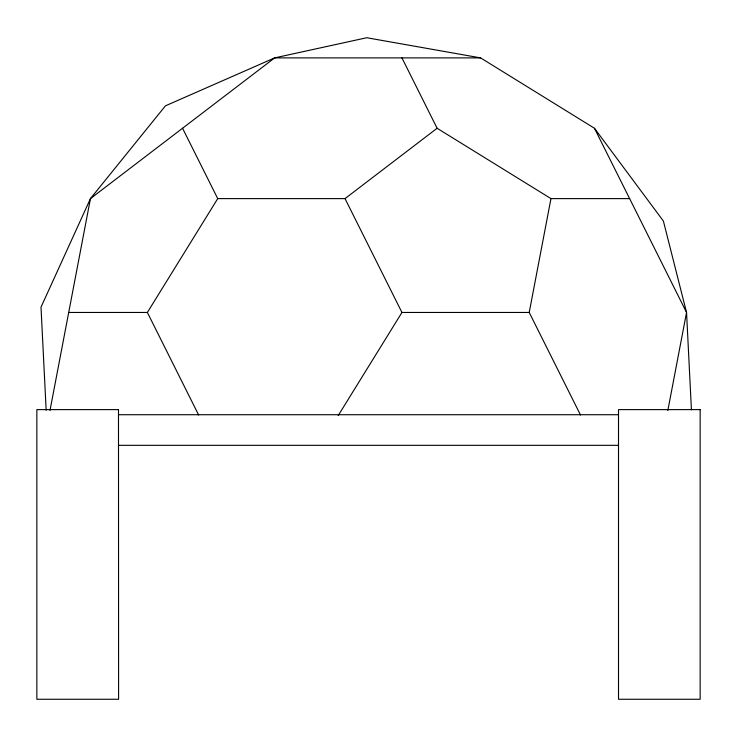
<?xml version="1.0" encoding="UTF-8"?>
<svg xmlns="http://www.w3.org/2000/svg" width="737" height="737" viewBox="0 0 737 737"><rect width="100%" height="100%" fill="white"/><g stroke="black" fill="none" stroke-linecap="round" stroke-linejoin="round"><path stroke-width="1.11" d="M49.978 410.527L90.448 198.612L165.429 105.842L274.652 57.891L366.759 37.734L480.607 57.891L594.446 128.256L663.392 221.063L686.552 312.46L691.426 409.827M580.507 415.023L529.221 312.46L550.963 198.612L437.115 128.256L401.941 57.891M667.823 410.527L686.552 312.46L594.446 128.256M198.649 415.023L147.372 312.46L217.728 198.612L345.017 198.612L437.115 128.256M338.191 415.604L401.941 312.46L529.221 312.46M480.607 57.891L274.652 57.891L90.448 198.612L41.005 307.172L46.164 410.269M550.963 198.612L629.628 198.612M68.707 312.46L147.372 312.46M118.491 414.719L618.509 414.719M118.491 445.332L618.509 445.332M345.017 198.612L401.941 312.46M182.555 128.256L217.728 198.612M118.491 409.615L36.85 409.615L36.85 699.266L118.593 699.266L118.491 409.615M700.15 409.615L618.509 409.615L618.509 699.266L700.15 699.266L700.15 409.615"/></g></svg>
